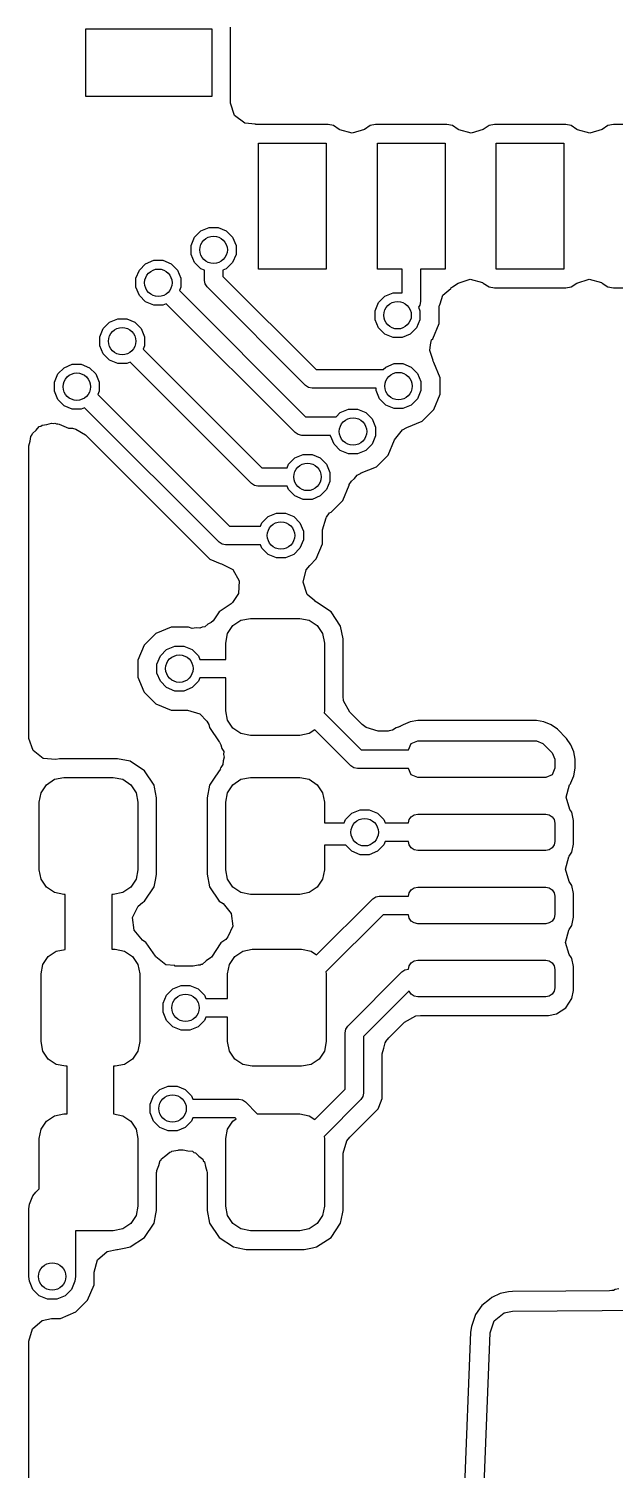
# Model space of a CAD drawing. Extents: x -27.9 to 25.2, y -6.7 to 48.3.
# Drawn here: x 15.6 to 18.8, y 7.53 to 15.42 of the extents above; entities that cross this region are included whole.
import ezdxf

# ---------------------------------------------------------------- set-up
doc = ezdxf.new("R2010")
doc.units = 0
doc.layers.add('BLACK', color=7, linetype='CONTINUOUS')

msp = doc.modelspace()

# ---------------------------------------------------------------- linework, layer by layer
at = {"layer": 'BLACK', "linetype": 'CONTINUOUS'}
for p, q in [((15.909332, 15.046502), (15.909332, 15.416502)), ((15.909332, 15.416502), (16.599332, 15.416502)), ((16.599332, 15.416502), (16.599332, 15.046502)), ((16.701432, 15.036447), (16.701431, 15.426556)), ((16.599332, 15.046502), (15.909332, 15.046502)), ((16.69996, 15.009355), (16.701467, 15.030321)), ((16.723184, 14.943458), (16.69996, 15.009355)), ((16.700835, 15.030383), (16.701431, 15.036444)), ((16.701467, 15.030321), (16.700835, 15.030383)), ((16.701431, 15.036444), (16.701432, 15.036447)), ((16.778349, 14.900578), (16.723184, 14.943458)), ((16.838001, 14.895222), (16.778349, 14.900578)), ((16.83822, 14.893004), (16.838001, 14.895222)), ((16.844281, 14.893602), (16.83822, 14.893004)), ((17.234389, 14.893602), (16.844281, 14.893602)), ((17.264167, 14.887679), (17.234389, 14.893602)), ((17.264168, 14.887679), (17.264167, 14.887679)), ((17.264169, 14.887678), (17.264168, 14.887679)), ((17.295458, 14.866772), (17.264169, 14.887678)), ((17.299163, 14.864391), (17.295458, 14.866772)), ((17.366543, 14.845905), (17.299163, 14.864391)), ((17.433221, 14.866782), (17.366543, 14.845905)), ((17.464494, 14.887678), (17.433221, 14.866782)), ((17.464497, 14.887679), (17.464494, 14.887678)), ((17.494273, 14.893601), (17.464497, 14.887679)), ((17.494281, 14.893602), (17.494273, 14.893601)), ((17.884389, 14.893602), (17.494281, 14.893602)), ((17.914167, 14.887679), (17.884389, 14.893602)), ((17.914168, 14.887679), (17.914167, 14.887679)), ((17.914169, 14.887678), (17.914168, 14.887679)), ((17.945458, 14.866772), (17.914169, 14.887678)), ((17.949163, 14.864391), (17.945458, 14.866772)), ((18.016543, 14.845905), (17.949163, 14.864391)), ((18.083221, 14.866782), (18.016543, 14.845905)), ((18.114494, 14.887678), (18.083221, 14.866782)), ((18.114497, 14.887679), (18.114494, 14.887678)), ((18.144273, 14.893601), (18.114497, 14.887679)), ((18.144281, 14.893602), (18.144273, 14.893601)), ((18.534389, 14.893602), (18.144281, 14.893602)), ((18.564167, 14.887679), (18.534389, 14.893602)), ((18.564168, 14.887679), (18.564167, 14.887679)), ((18.564169, 14.887678), (18.564168, 14.887679)), ((18.595458, 14.866772), (18.564169, 14.887678)), ((18.599163, 14.864391), (18.595458, 14.866772)), ((18.666543, 14.845905), (18.599163, 14.864391)), ((18.733221, 14.866782), (18.666543, 14.845905)), ((18.764494, 14.887678), (18.733221, 14.866782)), ((18.764497, 14.887679), (18.764494, 14.887678)), ((18.794273, 14.893601), (18.764497, 14.887679)), ((18.794281, 14.893602), (18.794273, 14.893601)), ((19.184388, 14.893602), (18.794281, 14.893602)), ((16.854332, 14.101502), (16.854332, 14.791502)), ((16.854332, 14.791502), (17.224332, 14.791502)), ((17.224332, 14.791502), (17.224332, 14.101502)), ((17.504332, 14.101502), (17.504332, 14.791502)), ((17.504332, 14.791502), (17.874332, 14.791502)), ((17.874332, 14.791502), (17.874332, 14.101502)), ((18.154332, 14.101502), (18.154332, 14.791502)), ((18.154332, 14.791502), (18.524332, 14.791502)), ((18.524332, 14.791502), (18.524332, 14.101502)), ((16.485741, 14.231881), (16.504405, 14.276941)), ((16.504405, 14.276941), (16.538893, 14.311429)), ((16.538893, 14.311429), (16.583953, 14.330093)), ((16.583953, 14.330093), (16.632725, 14.330093)), ((16.632725, 14.330093), (16.677785, 14.311429)), ((16.677785, 14.311429), (16.712273, 14.276941)), ((16.712273, 14.276941), (16.730937, 14.231881)), ((16.485741, 14.183109), (16.485741, 14.231881)), ((16.730937, 14.231881), (16.730937, 14.183109)), ((16.202142, 14.097327), (16.23663, 14.131815)), ((16.23663, 14.131815), (16.28169, 14.150479)), ((16.28169, 14.150479), (16.330462, 14.150479)), ((16.330462, 14.150479), (16.375522, 14.131815)), ((16.375522, 14.131815), (16.41001, 14.097327)), ((16.504405, 14.138049), (16.485741, 14.183109)), ((16.538893, 14.103561), (16.504405, 14.138049)), ((16.712273, 14.138049), (16.677785, 14.103561)), ((16.730937, 14.183109), (16.712273, 14.138049)), ((16.183478, 14.052267), (16.202142, 14.097327)), ((16.183478, 14.003495), (16.183478, 14.052267)), ((16.41001, 14.097327), (16.428674, 14.052267)), ((16.428674, 14.052267), (16.428674, 14.003495)), ((16.557539, 14.095838), (16.538893, 14.103561)), ((16.557539, 14.040695), (16.557539, 14.095838)), ((16.561406, 14.021255), (16.557539, 14.040695)), ((16.677785, 14.103561), (16.659139, 14.095838)), ((16.659139, 14.095838), (16.659139, 14.061737)), ((16.659139, 14.061737), (17.168574, 13.552302)), ((17.224332, 14.101502), (16.854332, 14.101502)), ((17.638532, 14.101502), (17.504332, 14.101502)), ((17.638532, 13.9725), (17.638532, 14.101502)), ((17.874332, 14.101502), (17.740132, 14.101502)), ((17.740132, 14.101502), (17.740132, 13.924902)), ((17.945443, 14.026223), (18.012116, 14.0471)), ((18.012116, 14.0471), (18.079497, 14.028616)), ((18.524332, 14.101502), (18.154332, 14.101502)), ((18.595443, 14.026223), (18.662116, 14.0471)), ((18.662116, 14.0471), (18.729497, 14.028616)), ((16.202142, 13.958435), (16.183478, 14.003495)), ((16.23663, 13.923947), (16.202142, 13.958435)), ((16.428674, 14.003495), (16.42095, 13.984849)), ((16.42095, 13.984849), (17.111296, 13.294503)), ((16.572418, 14.004774), (16.561406, 14.021255)), ((17.111611, 13.465581), (16.572418, 14.004774)), ((17.544886, 13.953836), (17.589946, 13.9725)), ((17.589946, 13.9725), (17.638532, 13.9725)), ((17.847912, 13.91202), (17.861917, 13.959714)), ((17.861917, 13.959714), (17.905005, 13.997051)), ((17.904011, 13.998539), (17.914167, 14.005326)), ((17.905005, 13.997051), (17.904011, 13.998539)), ((17.914167, 14.005326), (17.914169, 14.005326)), ((17.914169, 14.005326), (17.945443, 14.026223)), ((18.079497, 14.028616), (18.083205, 14.026233)), ((18.083205, 14.026233), (18.114495, 14.005326)), ((18.114495, 14.005326), (18.144277, 13.999402)), ((18.144277, 13.999402), (18.534386, 13.999403)), ((18.534386, 13.999403), (18.564169, 14.005326)), ((18.564169, 14.005326), (18.595443, 14.026223)), ((18.729497, 14.028616), (18.733205, 14.026233)), ((18.733205, 14.026233), (18.764495, 14.005326)), ((18.764495, 14.005326), (18.794277, 13.999402)), ((18.794277, 13.999402), (19.184386, 13.999403)), ((16.28169, 13.905283), (16.23663, 13.923947)), ((16.330462, 13.905283), (16.28169, 13.905283)), ((16.349108, 13.913007), (16.330462, 13.905283)), ((17.054333, 13.207782), (16.349108, 13.913007)), ((17.491734, 13.874288), (17.510398, 13.919348)), ((17.510398, 13.919348), (17.544886, 13.953836)), ((17.736265, 13.905462), (17.728704, 13.894147)), ((17.728704, 13.894147), (17.73693, 13.874288)), ((17.740132, 13.924902), (17.736265, 13.905462)), ((17.841432, 13.892388), (17.84152, 13.892771)), ((17.841432, 13.804729), (17.841432, 13.892388)), ((17.84152, 13.892771), (17.842232, 13.894488)), ((17.842232, 13.895852), (17.844186, 13.904312)), ((17.842232, 13.894488), (17.842232, 13.895852)), ((17.844186, 13.904312), (17.844616, 13.906469)), ((17.844616, 13.906469), (17.844771, 13.906439)), ((17.844771, 13.906439), (17.847912, 13.91202)), ((16.004503, 13.77731), (16.038991, 13.811798)), ((16.038991, 13.811798), (16.084051, 13.830462)), ((16.084051, 13.830462), (16.132823, 13.830462)), ((16.132823, 13.830462), (16.177883, 13.811798)), ((16.177883, 13.811798), (16.212371, 13.77731)), ((17.491734, 13.825516), (17.491734, 13.874288)), ((17.510398, 13.780456), (17.491734, 13.825516)), ((17.73693, 13.825516), (17.718266, 13.780456)), ((17.73693, 13.874288), (17.73693, 13.825516)), ((17.806858, 13.72126), (17.841432, 13.804729)), ((15.985839, 13.73225), (16.004503, 13.77731)), ((15.985839, 13.683478), (15.985839, 13.73225)), ((16.212371, 13.77731), (16.231035, 13.73225)), ((16.231035, 13.73225), (16.231035, 13.683478)), ((17.544886, 13.745968), (17.510398, 13.780456)), ((17.589946, 13.727304), (17.544886, 13.745968)), ((17.638718, 13.727304), (17.589946, 13.727304)), ((17.683778, 13.745968), (17.638718, 13.727304)), ((17.718266, 13.780456), (17.683778, 13.745968)), ((17.800421, 13.714824), (17.806858, 13.72126)), ((16.004503, 13.638418), (15.985839, 13.683478)), ((16.231035, 13.683478), (16.223311, 13.664832)), ((16.223311, 13.664832), (16.87204, 13.016103)), ((17.791026, 13.657702), (17.794187, 13.687828)), ((17.808187, 13.602907), (17.791026, 13.657702)), ((17.794187, 13.687828), (17.800421, 13.714824)), ((15.756018, 13.528554), (15.790506, 13.563042)), ((15.790506, 13.563042), (15.835566, 13.581706)), ((15.835566, 13.581706), (15.884338, 13.581706)), ((15.884338, 13.581706), (15.929398, 13.563042)), ((15.929398, 13.563042), (15.963886, 13.528554)), ((16.038991, 13.60393), (16.004503, 13.638418)), ((16.084051, 13.585266), (16.038991, 13.60393)), ((16.132823, 13.585266), (16.084051, 13.585266)), ((16.151469, 13.59299), (16.132823, 13.585266)), ((16.815077, 12.929382), (16.151469, 13.59299)), ((17.535656, 13.552302), (17.549831, 13.566477)), ((17.549831, 13.566477), (17.594891, 13.585141)), ((17.594891, 13.585141), (17.643663, 13.585141)), ((17.643663, 13.585141), (17.688723, 13.566477)), ((17.688723, 13.566477), (17.723211, 13.531989)), ((17.807129, 13.602468), (17.808187, 13.602907)), ((17.811802, 13.591186), (17.807129, 13.602468)), ((17.811803, 13.591185), (17.811802, 13.591186)), ((17.846377, 13.507716), (17.811803, 13.591185)), ((15.737354, 13.483494), (15.756018, 13.528554)), ((15.737354, 13.434722), (15.737354, 13.483494)), ((15.963886, 13.528554), (15.98255, 13.483494)), ((15.98255, 13.483494), (15.98255, 13.434722)), ((17.168574, 13.552302), (17.535656, 13.552302)), ((17.723211, 13.531989), (17.741875, 13.486929)), ((17.741875, 13.486929), (17.741875, 13.438157)), ((17.846377, 13.41737), (17.846377, 13.507716)), ((15.756018, 13.389662), (15.737354, 13.434722)), ((15.98255, 13.434722), (15.974826, 13.416076)), ((15.974826, 13.416076), (16.694971, 12.695931)), ((17.128091, 13.454569), (17.111611, 13.465581)), ((17.128092, 13.454569), (17.128091, 13.454569)), ((17.147532, 13.450702), (17.128092, 13.454569)), ((17.496679, 13.450702), (17.147532, 13.450702)), ((17.496679, 13.438157), (17.496679, 13.450702)), ((17.515343, 13.393097), (17.496679, 13.438157)), ((17.741875, 13.438157), (17.723211, 13.393097)), ((17.811803, 13.333901), (17.846377, 13.41737)), ((15.790506, 13.355174), (15.756018, 13.389662)), ((15.835566, 13.33651), (15.790506, 13.355174)), ((15.884338, 13.33651), (15.835566, 13.33651)), ((15.902984, 13.344234), (15.884338, 13.33651)), ((16.638008, 12.60921), (15.902984, 13.344234)), ((17.30121, 13.317857), (17.34627, 13.336521)), ((17.34627, 13.336521), (17.395042, 13.336521)), ((17.395042, 13.336521), (17.440102, 13.317857)), ((17.549831, 13.358609), (17.515343, 13.393097)), ((17.594891, 13.339945), (17.549831, 13.358609)), ((17.643663, 13.339945), (17.594891, 13.339945)), ((17.688723, 13.358609), (17.643663, 13.339945)), ((17.723211, 13.393097), (17.688723, 13.358609)), ((17.747919, 13.270017), (17.811803, 13.333901)), ((15.663229, 13.243053), (15.670234, 13.249122)), ((15.670234, 13.249122), (15.696181, 13.252853)), ((15.696181, 13.252853), (15.721312, 13.260327)), ((15.721312, 13.260327), (15.734905, 13.258421)), ((15.734905, 13.258421), (15.739392, 13.259066)), ((15.739392, 13.259066), (15.748893, 13.25646)), ((15.748893, 13.25646), (15.756264, 13.255426)), ((15.756264, 13.255426), (15.762854, 13.253516)), ((15.762854, 13.253516), (15.814779, 13.232008)), ((17.111296, 13.294503), (17.277856, 13.294503)), ((17.277856, 13.294503), (17.30121, 13.317857)), ((17.440102, 13.317857), (17.47459, 13.283369)), ((17.47459, 13.283369), (17.493254, 13.238309)), ((17.664738, 13.235563), (17.747919, 13.270017)), ((15.60513, 13.161481), (15.608771, 13.187445)), ((15.608771, 13.187445), (15.614818, 13.194474)), ((15.614818, 13.194474), (15.61743, 13.203367)), ((15.61743, 13.203367), (15.637237, 13.220531)), ((15.637237, 13.220531), (15.654341, 13.240409)), ((15.654341, 13.240409), (15.663229, 13.243053)), ((15.814779, 13.232008), (15.837062, 13.232008)), ((15.837062, 13.232008), (15.853975, 13.227106)), ((15.853975, 13.227106), (15.907137, 13.195689)), ((15.907137, 13.195689), (16.248799, 12.854028)), ((17.070813, 13.19677), (17.054333, 13.207782)), ((17.070814, 13.19677), (17.070813, 13.19677)), ((17.090254, 13.192903), (17.070814, 13.19677)), ((17.248058, 13.192903), (17.090254, 13.192903)), ((17.248058, 13.189537), (17.248058, 13.192903)), ((17.266722, 13.144477), (17.248058, 13.189537)), ((17.493254, 13.189537), (17.47459, 13.144477)), ((17.493254, 13.238309), (17.493254, 13.189537)), ((17.563182, 13.085281), (17.597635, 13.168459)), ((17.597635, 13.168459), (17.641475, 13.22286)), ((17.641475, 13.22286), (17.664738, 13.235563)), ((15.597745, 13.136328), (15.60513, 13.161481)), ((15.597745, 11.541234), (15.597745, 13.136328)), ((17.30121, 13.109989), (17.266722, 13.144477)), ((17.34627, 13.091325), (17.30121, 13.109989)), ((17.395042, 13.091325), (17.34627, 13.091325)), ((17.440102, 13.109989), (17.395042, 13.091325)), ((17.47459, 13.144477), (17.440102, 13.109989)), ((16.87204, 13.016103), (17.010379, 13.016103)), ((17.010379, 13.016103), (17.018102, 13.034749)), ((17.018102, 13.034749), (17.05259, 13.069237)), ((17.05259, 13.069237), (17.09765, 13.087901)), ((17.09765, 13.087901), (17.146422, 13.087901)), ((17.146422, 13.087901), (17.191482, 13.069237)), ((17.191482, 13.069237), (17.22597, 13.034749)), ((17.22597, 13.034749), (17.244634, 12.989689)), ((17.416117, 12.986943), (17.499298, 13.021397)), ((17.499298, 13.021397), (17.563182, 13.085281)), ((17.244634, 12.940917), (17.22597, 12.895857)), ((17.244634, 12.989689), (17.244634, 12.940917)), ((17.349136, 12.924827), (17.361437, 12.942696)), ((17.361437, 12.942696), (17.378809, 12.956811)), ((17.378809, 12.956811), (17.392855, 12.97424)), ((17.392855, 12.97424), (17.415442, 12.986574)), ((17.415442, 12.986574), (17.415664, 12.986754)), ((17.415664, 12.986754), (17.4158, 12.98677)), ((17.4158, 12.98677), (17.416117, 12.986943)), ((16.248799, 12.854028), (16.587318, 12.515509)), ((16.831558, 12.91837), (16.815077, 12.929382)), ((16.850998, 12.914503), (16.831558, 12.91837)), ((17.010379, 12.914503), (16.850998, 12.914503)), ((17.018102, 12.895857), (17.010379, 12.914503)), ((17.05259, 12.861369), (17.018102, 12.895857)), ((17.09765, 12.842705), (17.05259, 12.861369)), ((17.191482, 12.861369), (17.146422, 12.842705)), ((17.22597, 12.895857), (17.191482, 12.861369)), ((17.314562, 12.836661), (17.349136, 12.92013)), ((17.349136, 12.92013), (17.349136, 12.924827)), ((17.146422, 12.842705), (17.09765, 12.842705)), ((17.250678, 12.772777), (17.314562, 12.836661)), ((16.694971, 12.695931), (16.865076, 12.695931)), ((16.865076, 12.695931), (16.872799, 12.714577)), ((16.872799, 12.714577), (16.907287, 12.749065)), ((16.907287, 12.749065), (16.952347, 12.767729)), ((16.952347, 12.767729), (17.001119, 12.767729)), ((17.001119, 12.767729), (17.046179, 12.749065)), ((17.046179, 12.749065), (17.080667, 12.714577)), ((17.080667, 12.714577), (17.099331, 12.669517)), ((17.203833, 12.675198), (17.223518, 12.742237)), ((17.223518, 12.742237), (17.225695, 12.74551)), ((17.225695, 12.74551), (17.241987, 12.769178)), ((17.241987, 12.769178), (17.250678, 12.772777)), ((17.099331, 12.620745), (17.080667, 12.575685)), ((17.099331, 12.669517), (17.099331, 12.620745)), ((17.203833, 12.599958), (17.203833, 12.675198)), ((16.654488, 12.598198), (16.638008, 12.60921)), ((16.654489, 12.598198), (16.654488, 12.598198)), ((16.673929, 12.594331), (16.654489, 12.598198)), ((16.865076, 12.594331), (16.673929, 12.594331)), ((16.872799, 12.575685), (16.865076, 12.594331)), ((16.907287, 12.541197), (16.872799, 12.575685)), ((16.952347, 12.522533), (16.907287, 12.541197)), ((17.046179, 12.541197), (17.001119, 12.522533)), ((17.080667, 12.575685), (17.046179, 12.541197)), ((17.169259, 12.516489), (17.203833, 12.599958)), ((16.587318, 12.515509), (16.643515, 12.492231)), ((16.643515, 12.492231), (16.651328, 12.490677)), ((16.651328, 12.490677), (16.71324, 12.458293)), ((16.71324, 12.458293), (16.747816, 12.397578)), ((17.001119, 12.522533), (16.952347, 12.522533)), ((17.114951, 12.456738), (17.133905, 12.481136)), ((17.133905, 12.481136), (17.169259, 12.516489)), ((16.747816, 12.397578), (16.744078, 12.327809)), ((17.097668, 12.38904), (17.114951, 12.456738)), ((17.119729, 12.322744), (17.097668, 12.38904)), ((16.744078, 12.327809), (16.712093, 12.278732)), ((17.162685, 12.288124), (17.119729, 12.322744)), ((16.638391, 12.227443), (16.605973, 12.178926)), ((16.704588, 12.271675), (16.638391, 12.227443)), ((16.712093, 12.278732), (16.704588, 12.271675)), ((17.161688, 12.286631), (17.162685, 12.288124)), ((17.171842, 12.279847), (17.161688, 12.286631)), ((17.171843, 12.279846), (17.171842, 12.279847)), ((17.250271, 12.227443), (17.171843, 12.279846)), ((17.302674, 12.149015), (17.250271, 12.227443)), ((16.375758, 12.14383), (16.29229, 12.109256)), ((16.37576, 12.14383), (16.375758, 12.14383)), ((16.466106, 12.14383), (16.37576, 12.14383)), ((16.466107, 12.14383), (16.466106, 12.14383)), ((16.470454, 12.142965), (16.466107, 12.14383)), ((16.490886, 12.137164), (16.470454, 12.142965)), ((16.546069, 12.144095), (16.533355, 12.13765)), ((16.560211, 12.145871), (16.546069, 12.144095)), ((16.57661, 12.159577), (16.560211, 12.145871)), ((16.595675, 12.16924), (16.57661, 12.159577)), ((16.605973, 12.178926), (16.595675, 12.16924)), ((16.684607, 12.108165), (16.713872, 12.151962)), ((16.713872, 12.151962), (16.757669, 12.181227)), ((16.757669, 12.181227), (16.809331, 12.191503)), ((16.809331, 12.191503), (17.079331, 12.191503)), ((17.079331, 12.191503), (17.130993, 12.181227)), ((17.130993, 12.181227), (17.17479, 12.151962)), ((17.17479, 12.151962), (17.204055, 12.108165)), ((17.302674, 12.149014), (17.302674, 12.149015)), ((17.316431, 12.079858), (17.302674, 12.149014)), ((16.29229, 12.109256), (16.228407, 12.045373)), ((16.512092, 12.139828), (16.490886, 12.137164)), ((16.533355, 12.13765), (16.512092, 12.139828)), ((16.674331, 12.056503), (16.684607, 12.108165)), ((17.204055, 12.108165), (17.214331, 12.056503)), ((17.316431, 11.766999), (17.316431, 12.079858)), ((16.228407, 12.045373), (16.194333, 11.963113)), ((16.298335, 11.941116), (16.316999, 11.986176)), ((16.316999, 11.986176), (16.351487, 12.020664)), ((16.351487, 12.020664), (16.396547, 12.039328)), ((16.396547, 12.039328), (16.445319, 12.039328)), ((16.445319, 12.039328), (16.490379, 12.020664)), ((16.490379, 12.020664), (16.524867, 11.986176)), ((16.524867, 11.986176), (16.53259, 11.96753)), ((16.674331, 11.96753), (16.674331, 12.056503)), ((17.214331, 12.056503), (17.214331, 11.686503)), ((16.194333, 11.963113), (16.194333, 11.870349)), ((16.298335, 11.892344), (16.298335, 11.941116)), ((16.53259, 11.96753), (16.674331, 11.96753)), ((16.194333, 11.870349), (16.226968, 11.791562)), ((16.316999, 11.847284), (16.298335, 11.892344)), ((16.351487, 11.812796), (16.316999, 11.847284)), ((16.524867, 11.847284), (16.490379, 11.812796)), ((16.53259, 11.86593), (16.524867, 11.847284)), ((16.674331, 11.86593), (16.53259, 11.86593)), ((16.674331, 11.686503), (16.674331, 11.86593)), ((16.226968, 11.791562), (16.228407, 11.788088)), ((16.228407, 11.788088), (16.292291, 11.724204)), ((16.396547, 11.794132), (16.351487, 11.812796)), ((16.445319, 11.794132), (16.396547, 11.794132)), ((16.490379, 11.812796), (16.445319, 11.794132)), ((17.319265, 11.740641), (17.316431, 11.766999)), ((16.292291, 11.724204), (16.37576, 11.68963)), ((16.37576, 11.68963), (16.375762, 11.68963)), ((16.375762, 11.68963), (16.4652, 11.68963)), ((16.4652, 11.68963), (16.532239, 11.669945)), ((16.532239, 11.669945), (16.571742, 11.629071)), ((16.684607, 11.634841), (16.674331, 11.686503)), ((17.214331, 11.686503), (17.212147, 11.675529)), ((17.212147, 11.675529), (17.415375, 11.472301)), ((17.35275, 11.679318), (17.319265, 11.740641)), ((17.421348, 11.61072), (17.35275, 11.679318)), ((16.571742, 11.629071), (16.582655, 11.610743)), ((16.582655, 11.610743), (16.585988, 11.593991)), ((16.585988, 11.593991), (16.638391, 11.515563)), ((16.713872, 11.591044), (16.684607, 11.634841)), ((16.757669, 11.561779), (16.713872, 11.591044)), ((17.44199, 11.594086), (17.421348, 11.61072)), ((17.509029, 11.574401), (17.44199, 11.594086)), ((17.606667, 11.592209), (17.586775, 11.579424)), ((17.618244, 11.596859), (17.606667, 11.592209)), ((17.618598, 11.596165), (17.618244, 11.596859)), ((17.626351, 11.600116), (17.618598, 11.596165)), ((17.628608, 11.601022), (17.626351, 11.600116)), ((17.62948, 11.60171), (17.628608, 11.601022)), ((17.644448, 11.609337), (17.62948, 11.60171)), ((17.683344, 11.625449), (17.644448, 11.609337)), ((17.683352, 11.625451), (17.683344, 11.625449)), ((17.724328, 11.633601), (17.683352, 11.625451)), ((17.724332, 11.633601), (17.724328, 11.633601)), ((18.373621, 11.633601), (17.724332, 11.633601)), ((18.373624, 11.633601), (18.373621, 11.633601)), ((18.4146, 11.625451), (18.373624, 11.633601)), ((18.414612, 11.625447), (18.4146, 11.625451)), ((18.453495, 11.609341), (18.414612, 11.625447)), ((18.453497, 11.60934), (18.453495, 11.609341)), ((18.488243, 11.586123), (18.453497, 11.60934)), ((15.597923, 11.534599), (15.597745, 11.541234)), ((15.621166, 11.468709), (15.597923, 11.534599)), ((16.638391, 11.515563), (16.639952, 11.51452)), ((16.639952, 11.51452), (16.648632, 11.499943)), ((16.809331, 11.551503), (16.757669, 11.561779)), ((17.079331, 11.551503), (16.809331, 11.551503)), ((17.130993, 11.561779), (17.079331, 11.551503)), ((17.161696, 11.582296), (17.130993, 11.561779)), ((17.358412, 11.38558), (17.161696, 11.582296)), ((17.55184, 11.574401), (17.509029, 11.574401)), ((17.563774, 11.574977), (17.55184, 11.574401)), ((17.568193, 11.576753), (17.563774, 11.574977)), ((17.586775, 11.579424), (17.568193, 11.576753)), ((17.688977, 11.506856), (17.724332, 11.521501)), ((17.724332, 11.521501), (18.373621, 11.521501)), ((18.373621, 11.521501), (18.408976, 11.506856)), ((18.488246, 11.58612), (18.488243, 11.586123)), ((18.48825, 11.586117), (18.488246, 11.58612)), ((18.538948, 11.535419), (18.48825, 11.586117)), ((18.53895, 11.535416), (18.538948, 11.535419)), ((18.538954, 11.535412), (18.53895, 11.535416)), ((18.562171, 11.500666), (18.538954, 11.535412)), ((15.676342, 11.425845), (15.621166, 11.468709)), ((16.648632, 11.499943), (16.65363, 11.480489)), ((16.65363, 11.480489), (16.663256, 11.46286)), ((16.663256, 11.46286), (16.662146, 11.447342)), ((16.662146, 11.447342), (16.666018, 11.432271)), ((17.415375, 11.472301), (17.674663, 11.472301)), ((17.674663, 11.472301), (17.688977, 11.506856)), ((18.408976, 11.506856), (18.459687, 11.456145)), ((18.459687, 11.456145), (18.474332, 11.42079)), ((18.57828, 11.461775), (18.562171, 11.500666)), ((18.586432, 11.42079), (18.57828, 11.461775)), ((15.745934, 11.419616), (15.676342, 11.425845)), ((15.76598, 11.423603), (15.745934, 11.419616)), ((15.765981, 11.423603), (15.76598, 11.423603)), ((16.082685, 11.423603), (15.765981, 11.423603)), ((16.082687, 11.423603), (16.082685, 11.423603)), ((16.151843, 11.409847), (16.082687, 11.423603)), ((16.151844, 11.409847), (16.151843, 11.409847)), ((16.151845, 11.409846), (16.151844, 11.409847)), ((16.230273, 11.357443), (16.151845, 11.409846)), ((16.282676, 11.279015), (16.230273, 11.357443)), ((16.638393, 11.357443), (16.60847, 11.312659)), ((16.638394, 11.357444), (16.638393, 11.357443)), ((16.645179, 11.367598), (16.638394, 11.357444)), ((16.647545, 11.376478), (16.644709, 11.367912)), ((16.644709, 11.367912), (16.645179, 11.367598)), ((16.658272, 11.393168), (16.647545, 11.376478)), ((16.659704, 11.413204), (16.658272, 11.393168)), ((16.666018, 11.432271), (16.659704, 11.413204)), ((17.374893, 11.374568), (17.358412, 11.38558)), ((17.394333, 11.370701), (17.374893, 11.374568)), ((17.674663, 11.370701), (17.394333, 11.370701)), ((17.688977, 11.336146), (17.674663, 11.370701)), ((18.474332, 11.371501), (18.459687, 11.336146)), ((18.474332, 11.42079), (18.474332, 11.371501)), ((18.57828, 11.330516), (18.586432, 11.371501)), ((18.586432, 11.371501), (18.586432, 11.42079)), ((15.664609, 11.238165), (15.693874, 11.281962)), ((15.693874, 11.281962), (15.737671, 11.311227)), ((15.737671, 11.311227), (15.789333, 11.321503)), ((15.789333, 11.321503), (16.059333, 11.321503)), ((16.059333, 11.321503), (16.110995, 11.311227)), ((16.110995, 11.311227), (16.154792, 11.281962)), ((16.154792, 11.281962), (16.184057, 11.238165)), ((16.284895, 11.26786), (16.282676, 11.279015)), ((16.585989, 11.279014), (16.572233, 11.209858)), ((16.60847, 11.312659), (16.585989, 11.279014)), ((16.684609, 11.238165), (16.713874, 11.281962)), ((16.713874, 11.281962), (16.757671, 11.311227)), ((16.757671, 11.311227), (16.809333, 11.321503)), ((16.809333, 11.321503), (17.079333, 11.321503)), ((17.079333, 11.321503), (17.130995, 11.311227)), ((17.130995, 11.311227), (17.174792, 11.281962)), ((17.174792, 11.281962), (17.204057, 11.238165)), ((17.724332, 11.321501), (17.688977, 11.336146)), ((18.424332, 11.321501), (17.724332, 11.321501)), ((18.459687, 11.336146), (18.424332, 11.321501)), ((18.536218, 11.213254), (18.554701, 11.280634)), ((18.554701, 11.280634), (18.559295, 11.286933)), ((18.559295, 11.286933), (18.562168, 11.291623)), ((18.562168, 11.291623), (18.562171, 11.291625)), ((18.562171, 11.291625), (18.57828, 11.330516)), ((15.654333, 11.186503), (15.664609, 11.238165)), ((16.184057, 11.238165), (16.194333, 11.186503)), ((16.296433, 11.209858), (16.284895, 11.26786)), ((16.296433, 10.793149), (16.296433, 11.209858)), ((16.572233, 11.209858), (16.572233, 11.209855)), ((16.572233, 11.209855), (16.572233, 10.793151)), ((16.674333, 11.186503), (16.684609, 11.238165)), ((17.204057, 11.238165), (17.214333, 11.186503)), ((18.557096, 11.146579), (18.536218, 11.213254)), ((15.654333, 10.816503), (15.654333, 11.186503)), ((16.194333, 11.186503), (16.194333, 10.816503)), ((16.674333, 10.816503), (16.674333, 11.186503)), ((17.214333, 11.186503), (17.214333, 11.072303)), ((17.330398, 11.090949), (17.364886, 11.125437)), ((17.364886, 11.125437), (17.409946, 11.144101)), ((17.409946, 11.144101), (17.458718, 11.144101)), ((17.458718, 11.144101), (17.503778, 11.125437)), ((17.503778, 11.125437), (17.538266, 11.090949)), ((17.688976, 11.106858), (17.705197, 11.117697)), ((17.705197, 11.117697), (17.724331, 11.121503)), ((17.724331, 11.121503), (18.424331, 11.121503)), ((18.424331, 11.121503), (18.443465, 11.117697)), ((18.443465, 11.117697), (18.459686, 11.106858)), ((18.567606, 11.13085), (18.557096, 11.146579)), ((18.57643, 11.086483), (18.567606, 11.13085)), ((17.214333, 11.072303), (17.322675, 11.072303)), ((17.322675, 11.072303), (17.330398, 11.090949)), ((17.538266, 11.090949), (17.545989, 11.072303)), ((17.545989, 11.072303), (17.67449, 11.072303)), ((17.67449, 11.072303), (17.678137, 11.090637)), ((17.678137, 11.090637), (17.688976, 11.106858)), ((18.459686, 11.106858), (18.470525, 11.090637)), ((18.470525, 11.090637), (18.474331, 11.071503)), ((18.474331, 11.071503), (18.474331, 10.971503)), ((18.576431, 10.956522), (18.57643, 11.086483)), ((17.545989, 10.970703), (17.538266, 10.952057)), ((17.67449, 10.970703), (17.545989, 10.970703)), ((17.678137, 10.952369), (17.67449, 10.970703)), ((18.474331, 10.971503), (18.470525, 10.952369)), ((17.331752, 10.950703), (17.214333, 10.950703)), ((17.214333, 10.950703), (17.214333, 10.816503)), ((17.364886, 10.917569), (17.331752, 10.950703)), ((17.409946, 10.898905), (17.364886, 10.917569)), ((17.458718, 10.898905), (17.409946, 10.898905)), ((17.503778, 10.917569), (17.458718, 10.898905)), ((17.538266, 10.952057), (17.503778, 10.917569)), ((17.688976, 10.936148), (17.678137, 10.952369)), ((17.705197, 10.925309), (17.688976, 10.936148)), ((17.724331, 10.921503), (17.705197, 10.925309)), ((18.424331, 10.921503), (17.724331, 10.921503)), ((18.443465, 10.925309), (18.424331, 10.921503)), ((18.459686, 10.936148), (18.443465, 10.925309)), ((18.470525, 10.952369), (18.459686, 10.936148)), ((18.532187, 10.819289), (18.550671, 10.886669)), ((18.550671, 10.886669), (18.553032, 10.890345)), ((18.553032, 10.890345), (18.567606, 10.912156)), ((18.567606, 10.912156), (18.576431, 10.956522)), ((15.664609, 10.764841), (15.654333, 10.816503)), ((16.194333, 10.816503), (16.184057, 10.764841)), ((16.684609, 10.764841), (16.674333, 10.816503)), ((17.214333, 10.816503), (17.204057, 10.764841)), ((18.553066, 10.752612), (18.532187, 10.819289)), ((15.693874, 10.721044), (15.664609, 10.764841)), ((16.184057, 10.764841), (16.154792, 10.721044)), ((16.230273, 10.645563), (16.282676, 10.723991)), ((16.282676, 10.723991), (16.291593, 10.768817)), ((16.291593, 10.768817), (16.296433, 10.793149)), ((16.572233, 10.793149), (16.572232, 10.793149)), ((16.572232, 10.793149), (16.585989, 10.723993)), ((16.572233, 10.793151), (16.572233, 10.793149)), ((16.585989, 10.723993), (16.585989, 10.723992)), ((16.585989, 10.723992), (16.58599, 10.723991)), ((16.58599, 10.723991), (16.638393, 10.645563)), ((16.713874, 10.721044), (16.684609, 10.764841)), ((17.204057, 10.764841), (17.174792, 10.721044)), ((18.567605, 10.730854), (18.553066, 10.752612)), ((18.567606, 10.730851), (18.567605, 10.730854)), ((18.567608, 10.730848), (18.567606, 10.730851)), ((18.576432, 10.686481), (18.567608, 10.730848)), ((15.737671, 10.691779), (15.693874, 10.721044)), ((15.789333, 10.681503), (15.737671, 10.691779)), ((15.797333, 10.681503), (15.789333, 10.681503)), ((15.797333, 10.381106), (15.797333, 10.681503)), ((16.059333, 10.681503), (16.051333, 10.681503)), ((16.051333, 10.681503), (16.051333, 10.381503)), ((16.110995, 10.691779), (16.059333, 10.681503)), ((16.154792, 10.721044), (16.110995, 10.691779)), ((16.218871, 10.637946), (16.230273, 10.645563)), ((16.638393, 10.645563), (16.659791, 10.631266)), ((16.757671, 10.691779), (16.713874, 10.721044)), ((16.809333, 10.681503), (16.757671, 10.691779)), ((17.079333, 10.681503), (16.809333, 10.681503)), ((17.130995, 10.691779), (17.079333, 10.681503)), ((17.174792, 10.721044), (17.130995, 10.691779)), ((17.171698, 10.350711), (17.47841, 10.657422)), ((17.47841, 10.657422), (17.494891, 10.668434)), ((17.494891, 10.668434), (17.514331, 10.672301)), ((17.514331, 10.672301), (17.674492, 10.672301)), ((17.674492, 10.672301), (17.678139, 10.690635)), ((17.678139, 10.690635), (17.688978, 10.706856)), ((17.688978, 10.706856), (17.705199, 10.717695)), ((17.705199, 10.717695), (17.724333, 10.721501)), ((17.724333, 10.721501), (18.424333, 10.721501)), ((18.424333, 10.721501), (18.443467, 10.717695)), ((18.443467, 10.717695), (18.459688, 10.706856)), ((18.459688, 10.706856), (18.470527, 10.690635)), ((18.470527, 10.690635), (18.474333, 10.671501)), ((18.474333, 10.671501), (18.474333, 10.571501)), ((18.576433, 10.55652), (18.576432, 10.686481)), ((16.16536, 10.554678), (16.195514, 10.617706)), ((16.195514, 10.617706), (16.218871, 10.637946)), ((16.659791, 10.631266), (16.704597, 10.577655)), ((16.704597, 10.577655), (16.713306, 10.50833)), ((17.535373, 10.570701), (17.222149, 10.257478)), ((17.674492, 10.570701), (17.535373, 10.570701)), ((17.678139, 10.552367), (17.674492, 10.570701)), ((18.474333, 10.571501), (18.470527, 10.552367)), ((16.174068, 10.485353), (16.16536, 10.554678)), ((16.713306, 10.50833), (16.68674, 10.44948)), ((17.688978, 10.536146), (17.678139, 10.552367)), ((17.705199, 10.525307), (17.688978, 10.536146)), ((17.724333, 10.521501), (17.705199, 10.525307)), ((18.424333, 10.521501), (17.724333, 10.521501)), ((18.443467, 10.525307), (18.424333, 10.521501)), ((18.459688, 10.536146), (18.443467, 10.525307)), ((18.470527, 10.552367), (18.459688, 10.536146)), ((18.550674, 10.486669), (18.553034, 10.490343)), ((18.553034, 10.490343), (18.567608, 10.512154)), ((18.567608, 10.512154), (18.576433, 10.55652)), ((16.218871, 10.431743), (16.174068, 10.485353)), ((16.23751, 10.419289), (16.218871, 10.431743)), ((16.240274, 10.417442), (16.23751, 10.419289)), ((16.290043, 10.342957), (16.240274, 10.417442)), ((16.648393, 10.417443), (16.59599, 10.339015)), ((16.675073, 10.435271), (16.648393, 10.417443)), ((16.68674, 10.44948), (16.675073, 10.435271)), ((18.532189, 10.419289), (18.550674, 10.486669)), ((18.553066, 10.352612), (18.532189, 10.419289)), ((15.674609, 10.298165), (15.703874, 10.341962)), ((15.703874, 10.341962), (15.747671, 10.371227)), ((15.747671, 10.371227), (15.797333, 10.381106)), ((16.051333, 10.381503), (16.069333, 10.381503)), ((16.069333, 10.381503), (16.120995, 10.371227)), ((16.120995, 10.371227), (16.164792, 10.341962)), ((16.164792, 10.341962), (16.194057, 10.298165)), ((16.292548, 10.339347), (16.290043, 10.342957)), ((16.347713, 10.296469), (16.292548, 10.339347)), ((16.591864, 10.333919), (16.567827, 10.317553)), ((16.595971, 10.338923), (16.591864, 10.333919)), ((16.59599, 10.339015), (16.595971, 10.338923)), ((16.694609, 10.298165), (16.723874, 10.341962)), ((16.723874, 10.341962), (16.767671, 10.371227)), ((16.767671, 10.371227), (16.819333, 10.381503)), ((16.819333, 10.381503), (17.089333, 10.381503)), ((17.089333, 10.381503), (17.140995, 10.371227)), ((17.140995, 10.371227), (17.171698, 10.350711)), ((18.565556, 10.333919), (18.553066, 10.352612)), ((18.567607, 10.330849), (18.565556, 10.333919)), ((18.576431, 10.286482), (18.567607, 10.330849)), ((15.664333, 10.246503), (15.674609, 10.298165)), ((16.194057, 10.298165), (16.204333, 10.246503)), ((16.396946, 10.292051), (16.347713, 10.296469)), ((16.396946, 10.288602), (16.396946, 10.292051)), ((16.496026, 10.288602), (16.396946, 10.288602)), ((16.523446, 10.294312), (16.496026, 10.288602)), ((16.534111, 10.294595), (16.523446, 10.294312)), ((16.538209, 10.297386), (16.534111, 10.294595)), ((16.545517, 10.298907), (16.538209, 10.297386)), ((16.567827, 10.317553), (16.545517, 10.298907)), ((16.684333, 10.246503), (16.694609, 10.298165)), ((17.222149, 10.257478), (17.224333, 10.246503)), ((17.341812, 9.960824), (17.638411, 10.257423)), ((17.638411, 10.257423), (17.654891, 10.268435)), ((17.654891, 10.268435), (17.654892, 10.268435)), ((17.654892, 10.268435), (17.674332, 10.272302)), ((17.674332, 10.272302), (17.674491, 10.272302)), ((17.674491, 10.272302), (17.678138, 10.290636)), ((17.678138, 10.290636), (17.688977, 10.306857)), ((17.688977, 10.306857), (17.705198, 10.317696)), ((17.705198, 10.317696), (17.724332, 10.321502)), ((17.724332, 10.321502), (18.424332, 10.321502)), ((18.424332, 10.321502), (18.443466, 10.317696)), ((18.443466, 10.317696), (18.459687, 10.306857)), ((18.459687, 10.306857), (18.470526, 10.290636)), ((18.470526, 10.290636), (18.474332, 10.271502)), ((18.474332, 10.271502), (18.474332, 10.171502)), ((18.576432, 10.156521), (18.576431, 10.286482)), ((15.664333, 9.876503), (15.664333, 10.246503)), ((16.204333, 10.246503), (16.204333, 9.876503)), ((16.384886, 10.165436), (16.429946, 10.1841)), ((16.429946, 10.1841), (16.478718, 10.1841)), ((16.478718, 10.1841), (16.523778, 10.165436)), ((16.684333, 10.112303), (16.684333, 10.246503)), ((17.224333, 10.246503), (17.224333, 9.876503)), ((18.474332, 10.171502), (18.470526, 10.152368)), ((16.331734, 10.085888), (16.350398, 10.130948)), ((16.350398, 10.130948), (16.384886, 10.165436)), ((16.523778, 10.165436), (16.558266, 10.130948)), ((16.558266, 10.130948), (16.565989, 10.112303)), ((16.565989, 10.112303), (16.684333, 10.112303)), ((17.677955, 10.153284), (17.428533, 9.903861)), ((17.678138, 10.152368), (17.677955, 10.153284)), ((17.688977, 10.136147), (17.678138, 10.152368)), ((17.705198, 10.125308), (17.688977, 10.136147)), ((17.724332, 10.121502), (17.705198, 10.125308)), ((18.424332, 10.121502), (17.724332, 10.121502)), ((18.443466, 10.125308), (18.424332, 10.121502)), ((18.459687, 10.136147), (18.443466, 10.125308)), ((18.470526, 10.152368), (18.459687, 10.136147)), ((18.53399, 10.061844), (18.567607, 10.112155)), ((18.567607, 10.112155), (18.576432, 10.156521)), ((16.331734, 10.037116), (16.331734, 10.085888)), ((16.350398, 9.992056), (16.331734, 10.037116)), ((17.652147, 9.983086), (17.713468, 10.016569)), ((17.713468, 10.016569), (17.739818, 10.019403)), ((17.739818, 10.019403), (18.439312, 10.019403)), ((18.439312, 10.019403), (18.483679, 10.028227)), ((18.483679, 10.028227), (18.53399, 10.061844)), ((16.384886, 9.957568), (16.350398, 9.992056)), ((16.429946, 9.938904), (16.384886, 9.957568)), ((16.478718, 9.938904), (16.429946, 9.938904)), ((16.523778, 9.957568), (16.478718, 9.938904)), ((16.558266, 9.992056), (16.523778, 9.957568)), ((16.565989, 10.010703), (16.558266, 9.992056)), ((16.684333, 10.010703), (16.565989, 10.010703)), ((16.684333, 9.876503), (16.684333, 10.010703)), ((17.326933, 9.924903), (17.3308, 9.944343)), ((17.3308, 9.944343), (17.341812, 9.960824)), ((17.566947, 9.897886), (17.652147, 9.983086)), ((15.674609, 9.824841), (15.664333, 9.876503)), ((16.204333, 9.876503), (16.194057, 9.824841)), ((16.694609, 9.824841), (16.684333, 9.876503)), ((17.224333, 9.876503), (17.214057, 9.824841)), ((17.326933, 9.615945), (17.326933, 9.924903)), ((17.428533, 9.903861), (17.428533, 9.594903)), ((17.539276, 9.839645), (17.5458, 9.869634)), ((17.5458, 9.869634), (17.549555, 9.874652)), ((17.549555, 9.874652), (17.550318, 9.877247)), ((17.550318, 9.877247), (17.566947, 9.897886)), ((15.703874, 9.781044), (15.674609, 9.824841)), ((15.747671, 9.751779), (15.703874, 9.781044)), ((16.164792, 9.781044), (16.120995, 9.751779)), ((16.194057, 9.824841), (16.164792, 9.781044)), ((16.723874, 9.781044), (16.694609, 9.824841)), ((16.767671, 9.751779), (16.723874, 9.781044)), ((17.184792, 9.781044), (17.140995, 9.751779)), ((17.214057, 9.824841), (17.184792, 9.781044)), ((17.530633, 9.810208), (17.539276, 9.839645)), ((17.530633, 9.564489), (17.530633, 9.810208)), ((15.799333, 9.741503), (15.747671, 9.751779)), ((15.807333, 9.741503), (15.799333, 9.741503)), ((15.807333, 9.481503), (15.807333, 9.741503)), ((16.069333, 9.741503), (16.061333, 9.741503)), ((16.061333, 9.741503), (16.061333, 9.481106)), ((16.120995, 9.751779), (16.069333, 9.741503)), ((16.819333, 9.741503), (16.767671, 9.751779)), ((17.089333, 9.741503), (16.819333, 9.741503)), ((17.140995, 9.751779), (17.089333, 9.741503)), ((16.314335, 9.614592), (16.359395, 9.633256)), ((16.359395, 9.633256), (16.408167, 9.633256)), ((16.408167, 9.633256), (16.453227, 9.614592)), ((16.261183, 9.535044), (16.279847, 9.580104)), ((16.279847, 9.580104), (16.314335, 9.614592)), ((16.453227, 9.614592), (16.487715, 9.580104)), ((16.487715, 9.580104), (16.495438, 9.561458)), ((16.495438, 9.561458), (16.746317, 9.561458)), ((16.746317, 9.561458), (16.765757, 9.557591)), ((16.765757, 9.557591), (16.782238, 9.546579)), ((16.782238, 9.546579), (16.847314, 9.481503)), ((17.161698, 9.450711), (17.326933, 9.615945)), ((17.413654, 9.558982), (17.212149, 9.357478)), ((17.424666, 9.575462), (17.413654, 9.558982)), ((17.428533, 9.594903), (17.424666, 9.575463)), ((17.424666, 9.575463), (17.424666, 9.575462)), ((17.510945, 9.516958), (17.530633, 9.564489)), ((15.693874, 9.441962), (15.737671, 9.471227)), ((15.737671, 9.471227), (15.789333, 9.481503)), ((15.789333, 9.481503), (15.807333, 9.481503)), ((16.061333, 9.481106), (16.110995, 9.471227)), ((16.110995, 9.471227), (16.154792, 9.441962)), ((16.261183, 9.486272), (16.261183, 9.535044)), ((16.279847, 9.441212), (16.261183, 9.486272)), ((16.847314, 9.481503), (17.079333, 9.481503)), ((17.079333, 9.481503), (17.130995, 9.471227)), ((17.130995, 9.471227), (17.161698, 9.450711)), ((17.407379, 9.408316), (17.507355, 9.508292)), ((17.507355, 9.508292), (17.510945, 9.516958)), ((15.654333, 9.346503), (15.664609, 9.398165)), ((15.664609, 9.398165), (15.693874, 9.441962)), ((16.154792, 9.441962), (16.184057, 9.398165)), ((16.184057, 9.398165), (16.194333, 9.346503)), ((16.314335, 9.406724), (16.279847, 9.441212)), ((16.359395, 9.38806), (16.314335, 9.406724)), ((16.408167, 9.38806), (16.359395, 9.38806)), ((16.453227, 9.406724), (16.408167, 9.38806)), ((16.487715, 9.441212), (16.453227, 9.406724)), ((16.495438, 9.459858), (16.487715, 9.441212)), ((16.725275, 9.459858), (16.495438, 9.459858)), ((16.674333, 9.346503), (16.684609, 9.398165)), ((16.684609, 9.398165), (16.713874, 9.441962)), ((16.713874, 9.441962), (16.731436, 9.453697)), ((16.731436, 9.453697), (16.725275, 9.459858)), ((17.352752, 9.353689), (17.407379, 9.408316)), ((15.654333, 9.071109), (15.654333, 9.346503)), ((16.194333, 9.346503), (16.194333, 8.976503)), ((16.674333, 8.976503), (16.674333, 9.346503)), ((17.212149, 9.357478), (17.214333, 9.346503)), ((17.214333, 9.346503), (17.214333, 8.976503)), ((17.316433, 9.266008), (17.336118, 9.333047)), ((17.336118, 9.333047), (17.352752, 9.353689)), ((16.307825, 9.198355), (16.316118, 9.226597)), ((16.316118, 9.226597), (16.320565, 9.230451)), ((16.320565, 9.230451), (16.322738, 9.235924)), ((16.322738, 9.235924), (16.346679, 9.253079)), ((16.346679, 9.253079), (16.368922, 9.272352)), ((16.368922, 9.272352), (16.375984, 9.274077)), ((16.375984, 9.274077), (16.379533, 9.276619)), ((16.379533, 9.276619), (16.402029, 9.280436)), ((16.402029, 9.280436), (16.41417, 9.2834)), ((16.41417, 9.2834), (16.417294, 9.283558)), ((16.417294, 9.283558), (16.428954, 9.283558)), ((16.428954, 9.283558), (16.430575, 9.28423)), ((16.430575, 9.28423), (16.44197, 9.284806)), ((16.44197, 9.284806), (16.46749, 9.278695)), ((16.46749, 9.278695), (16.493626, 9.276357)), ((16.493626, 9.276357), (16.500926, 9.270687)), ((16.500926, 9.270687), (16.509918, 9.268533)), ((16.509918, 9.268533), (16.528082, 9.249594)), ((16.528082, 9.249594), (16.548806, 9.233497)), ((16.548806, 9.233497), (16.551882, 9.224779)), ((17.316433, 8.953149), (17.316433, 9.266008)), ((16.296433, 9.159558), (16.298091, 9.165206)), ((16.296433, 8.953149), (16.296433, 9.159558)), ((16.29696, 9.170983), (16.307825, 9.198355)), ((16.298091, 9.165206), (16.29696, 9.170983)), ((16.551882, 9.224779), (16.558281, 9.218107)), ((16.558281, 9.218107), (16.563322, 9.192357)), ((16.563322, 9.192357), (16.572055, 9.167609)), ((16.572055, 9.167609), (16.572233, 9.160964)), ((16.572233, 9.160964), (16.572233, 8.953151)), ((15.635442, 9.052218), (15.654333, 9.071109)), ((15.600685, 8.987191), (15.619648, 9.032972)), ((15.619648, 9.032972), (15.619649, 9.032973)), ((15.619649, 9.032973), (15.635442, 9.052218)), ((15.598245, 8.962415), (15.600685, 8.987191)), ((15.598245, 8.591502), (15.598245, 8.962415)), ((16.184057, 8.924841), (16.154792, 8.881044)), ((16.194333, 8.976503), (16.184057, 8.924841)), ((16.282676, 8.883991), (16.292582, 8.933789)), ((16.292582, 8.933789), (16.296433, 8.953149)), ((16.572233, 8.953149), (16.572232, 8.953149)), ((16.572232, 8.953149), (16.585989, 8.883993)), ((16.572233, 8.953151), (16.572233, 8.953149)), ((16.684609, 8.924841), (16.674333, 8.976503)), ((16.713874, 8.881044), (16.684609, 8.924841)), ((17.204057, 8.924841), (17.174792, 8.881044)), ((17.214333, 8.976503), (17.204057, 8.924841)), ((17.302676, 8.883991), (17.312582, 8.933789)), ((17.312582, 8.933789), (17.316433, 8.953149)), ((16.059333, 8.841503), (15.852245, 8.841503)), ((15.852245, 8.841503), (15.852245, 8.591502)), ((16.110995, 8.851779), (16.059333, 8.841503)), ((16.154792, 8.881044), (16.110995, 8.851779)), ((16.230273, 8.805563), (16.282676, 8.883991)), ((16.585989, 8.883993), (16.585989, 8.883992)), ((16.585989, 8.883992), (16.58599, 8.883991)), ((16.58599, 8.883991), (16.638393, 8.805563)), ((16.757671, 8.851779), (16.713874, 8.881044)), ((16.809333, 8.841503), (16.757671, 8.851779)), ((17.079333, 8.841503), (16.809333, 8.841503)), ((17.130995, 8.851779), (17.079333, 8.841503)), ((17.174792, 8.881044), (17.130995, 8.851779)), ((17.250273, 8.805563), (17.302676, 8.883991)), ((16.128478, 8.748512), (16.151845, 8.75316)), ((16.151845, 8.75316), (16.230273, 8.805563)), ((16.638393, 8.805563), (16.716821, 8.75316)), ((16.716821, 8.75316), (16.733366, 8.749869)), ((17.148478, 8.748512), (17.171845, 8.75316)), ((17.171845, 8.75316), (17.250273, 8.805563)), ((15.954345, 8.615403), (15.97403, 8.682442)), ((15.97403, 8.682442), (16.026834, 8.728197)), ((16.026834, 8.728197), (16.078345, 8.739403)), ((16.078345, 8.739403), (16.082687, 8.739403)), ((16.082687, 8.739403), (16.128478, 8.748512)), ((16.733366, 8.749869), (16.785978, 8.739403)), ((16.785978, 8.739403), (16.785981, 8.739403)), ((16.785981, 8.739403), (17.102687, 8.739403)), ((17.102687, 8.739403), (17.148478, 8.748512)), ((15.954345, 8.545931), (15.954345, 8.615403)), ((15.600685, 8.566726), (15.598245, 8.591502)), ((15.619648, 8.520945), (15.600685, 8.566726)), ((15.654688, 8.485905), (15.619648, 8.520945)), ((15.830842, 8.520945), (15.795802, 8.485905)), ((15.849805, 8.566726), (15.830842, 8.520945)), ((15.852245, 8.591502), (15.849805, 8.566726)), ((15.919466, 8.461727), (15.954345, 8.545931)), ((18.786374, 8.51566), (18.774059, 8.512938)), ((18.794334, 8.514743), (18.786374, 8.51566)), ((18.804236, 8.519608), (18.794334, 8.514743)), ((18.824743, 8.52414), (18.804236, 8.519608)), ((15.700469, 8.466942), (15.654688, 8.485905)), ((15.750021, 8.466942), (15.700469, 8.466942)), ((15.795802, 8.485905), (15.750021, 8.466942)), ((15.855023, 8.397283), (15.919464, 8.461724)), ((15.919464, 8.461725), (15.919466, 8.461727)), ((15.919464, 8.461724), (15.919464, 8.461725)), ((18.116584, 8.466128), (18.075036, 8.43281)), ((18.129545, 8.476522), (18.116584, 8.466128)), ((18.129546, 8.476523), (18.129545, 8.476522)), ((18.129548, 8.476524), (18.129546, 8.476523)), ((18.175425, 8.497966), (18.129548, 8.476524)), ((18.175431, 8.497968), (18.175425, 8.497966)), ((18.221774, 8.507289), (18.175431, 8.497968)), ((18.221779, 8.50729), (18.221774, 8.50729)), ((18.221774, 8.50729), (18.221774, 8.507289)), ((18.221786, 8.507291), (18.221779, 8.50729)), ((18.221795, 8.507292), (18.221786, 8.507291)), ((18.242166, 8.509391), (18.221795, 8.507292)), ((18.242179, 8.509391), (18.242166, 8.509391)), ((18.535114, 8.511344), (18.242179, 8.509391)), ((18.774059, 8.512938), (18.535114, 8.511344)), ((15.670234, 8.351196), (15.721745, 8.362402)), ((15.721745, 8.362402), (15.770815, 8.362402)), ((15.770815, 8.362402), (15.770816, 8.362402)), ((15.770816, 8.362402), (15.85502, 8.397281)), ((15.85502, 8.397281), (15.855022, 8.397283)), ((15.855022, 8.397283), (15.855023, 8.397283)), ((18.040502, 8.383324), (18.018279, 8.317081)), ((18.075036, 8.43281), (18.040502, 8.383324)), ((18.14204, 8.349258), (18.196548, 8.39297)), ((18.196548, 8.39297), (18.242898, 8.402293)), ((18.242898, 8.402293), (18.998311, 8.407329)), ((15.597745, 8.238402), (15.61743, 8.305441)), ((15.61743, 8.305441), (15.670234, 8.351196)), ((18.012795, 8.287088), (17.97901, 7.400229)), ((18.018279, 8.317081), (18.012795, 8.287088)), ((18.084332, 7.351502), (18.119818, 8.283017)), ((18.119818, 8.283017), (18.14204, 8.349258)), ((15.597745, 7.402509), (15.597745, 8.238402))]:
    msp.add_line(p, q, dxfattribs=at)
at = {"layer": 'BLACK'}
for centre in [(16.608339, 14.207495), (16.306076, 14.027881), (17.614332, 13.849902), (16.108437, 13.707864), (15.859952, 13.459108), (17.619277, 13.462543), (17.370656, 13.213923), (17.122036, 12.965303), (16.976733, 12.645131), (16.420933, 11.91673), (17.434332, 11.021503), (16.454332, 10.061502), (16.383781, 9.510658), (15.725245, 8.591502)]:
    msp.add_circle(centre, 0.075, dxfattribs=at)

doc.saveas('drawing.dxf')
